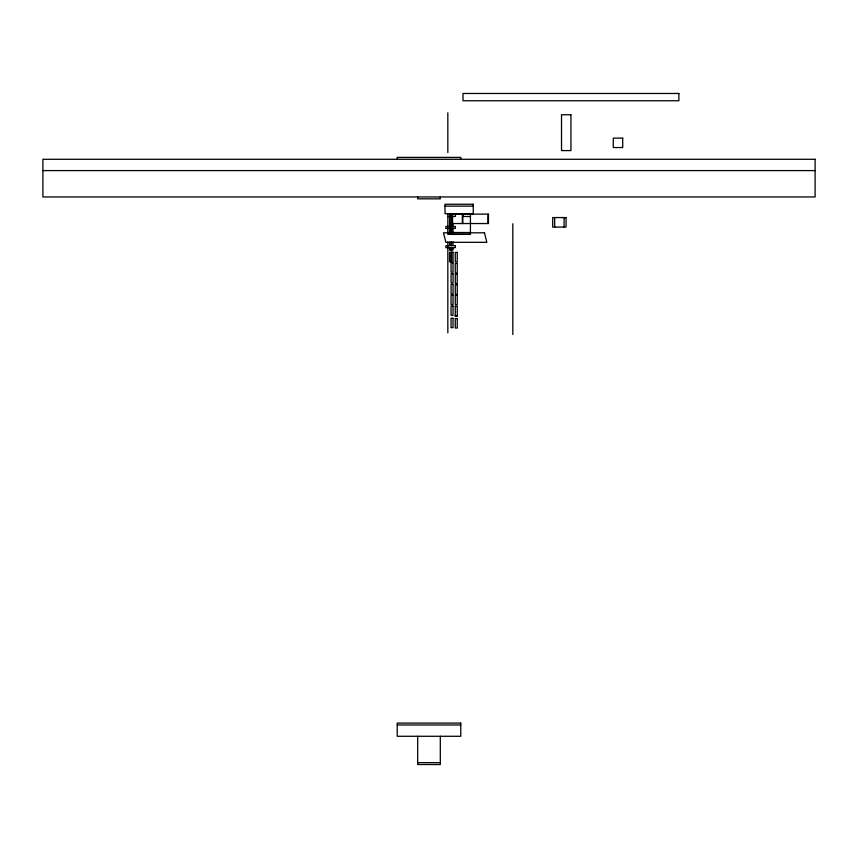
<?xml version="1.0" encoding="UTF-8"?>
<svg xmlns="http://www.w3.org/2000/svg" width="858" height="858" viewBox="0 0 858 858"><rect width="100%" height="100%" fill="white"/><g stroke="black" fill="none" stroke-linecap="round" stroke-linejoin="round"><path stroke-width="1.29" d="M42.9 170.592L815.1 170.592M445.012 206.135L473.262 206.135M447.833 216.495L455.373 216.495L455.373 213.674M470.431 216.495L462.902 216.495L462.902 213.674M449.581 223.541L488.459 223.541L488.459 214.125L449.581 214.125L449.581 228.55L451.555 228.55L451.555 223.841M447.833 232.507L470.431 232.507M455.276 306.413L457.25 306.263L457.25 316.259L455.276 316.259L455.276 306.263M455.276 315.776L457.25 315.776M455.276 315.916L457.25 315.916M397.222 724.989L460.778 724.989M417.696 762.655L440.304 762.655M564.092 217.567L564.092 227.08M554.676 217.567L554.676 227.08M512.816 223.766L512.816 334.556M487.966 214.125L487.966 223.541M470.431 213.674L470.431 234.384L447.833 234.384L447.833 213.674M462.837 214.125L462.837 223.541M462.344 214.125L462.344 223.541M460.778 159.288L460.778 157.4L397.222 157.4L397.222 159.288M453.035 223.627L453.035 227.156M453.035 233.226L453.035 229.697L451.061 229.697L451.061 233.226M453.035 241.784L453.035 245.313M453.035 247.672L453.035 250.021L451.061 250.021L451.061 247.672M452.541 214.125L452.541 223.541M451.555 214.125L451.555 223.541M451.555 233.365L451.555 229.837L449.581 229.837L449.581 233.365M451.555 242.031L451.555 245.56M451.555 247.919L451.555 250.268L449.581 250.268L449.581 247.919M451.061 214.125L451.061 227.156M451.061 241.784L451.061 245.313M449.581 242.031L449.581 245.56M447.833 112.784L447.833 152.552M447.833 241.913L447.833 332.872M440.304 196.954L440.304 198.841L417.696 198.841L417.696 196.954M440.304 736.282L440.304 764.532L417.696 764.532L417.696 736.282M678.882 93.468L462.998 93.468L462.998 100.751L678.882 100.751L678.882 93.468M570.935 114.758L561.518 114.758L561.518 150.579L570.935 150.579L570.935 114.758M622.704 138.127L613.288 138.127L613.288 147.544L622.704 147.544L622.704 138.127M815.1 159.288L42.9 159.288L42.9 196.954L815.1 196.954L815.1 159.288M473.262 204.258L445.012 204.258L445.012 213.674L473.262 213.674L473.262 204.258M566.065 217.567L552.691 217.567L552.691 227.08L566.065 227.08L566.065 217.567M455.276 226.491L445.86 226.491L445.86 228.464L455.276 228.464L455.276 226.491M484.47 232.808L443.489 232.808L445.86 242.321L486.84 242.321L484.47 232.808M455.373 245.699L445.86 245.699L445.86 247.683L455.373 247.683L455.373 245.699M453.035 252.177L451.061 252.177L451.061 261.604L453.035 261.604L453.035 252.177M451.555 252.391L449.581 252.391L449.581 261.808L451.555 261.808L451.555 252.391M457.25 252.413L455.276 252.413L455.276 261.926L457.25 261.926L457.25 252.413M453.035 262.741L451.061 262.741L451.061 272.168L453.035 272.168L453.035 262.741M457.25 263.427L455.276 263.427L455.276 272.941L457.25 272.941L457.25 263.427M453.035 273.659L451.061 273.659L451.061 283.076L453.035 283.076L453.035 273.659M457.25 273.949L455.276 273.949L455.276 283.462L457.25 283.462L457.25 273.949M453.035 284.481L451.061 284.481L451.061 293.897L453.035 293.897L453.035 284.481M457.25 284.717L455.276 284.717L455.276 294.23L457.25 294.23L457.25 284.717M453.035 295.045L451.061 295.045L451.061 304.461L453.035 304.461L453.035 295.045M457.25 295.291L455.276 295.291L455.276 304.794L457.25 304.794L457.25 295.291M453.035 305.963L451.061 305.963L451.061 315.379L453.035 315.379L453.035 305.963M453.035 318.243L451.061 318.243L451.061 327.659L453.035 327.659L453.035 318.243M457.25 318.533L455.276 318.533L455.276 328.046L457.25 328.035L457.25 318.522M460.778 723.101L397.222 723.101L397.222 736.282L460.778 736.282L460.778 723.101"/></g></svg>
